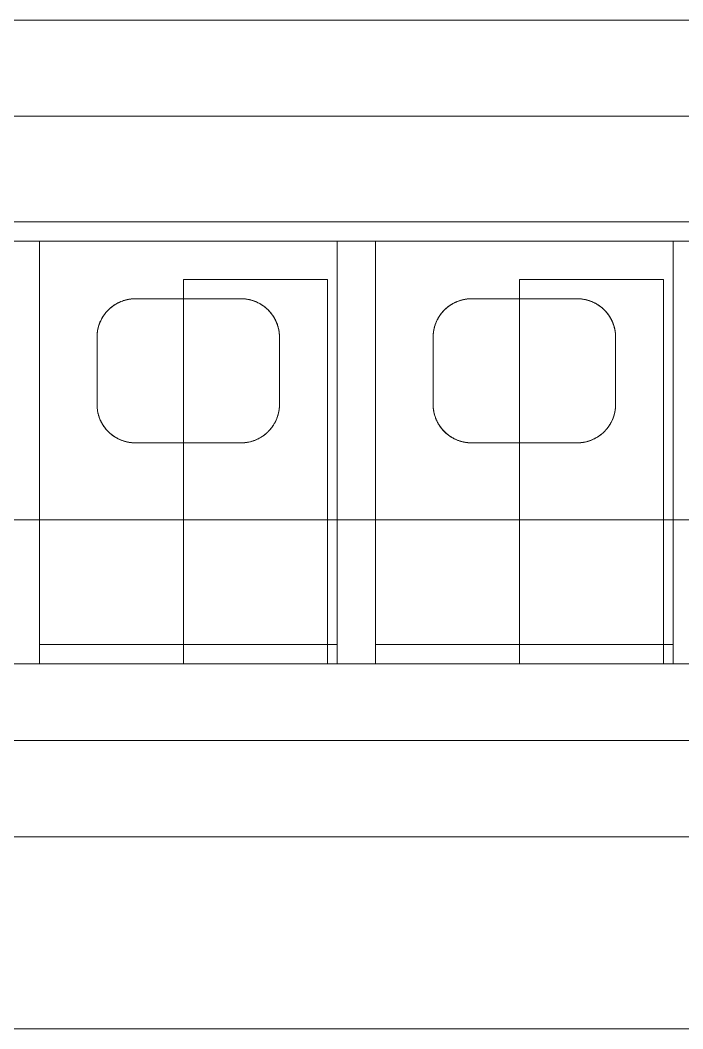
# Paper-space layout 'Presentación1' of a CAD drawing. Header units: millimetres. Extents: x 455 to 3402, y 15 to 1454.
# Drawn here: x 3157.21 to 3180.21, y 1336.63 to 1371.63 of the extents above; entities that cross this region are included whole.
import ezdxf

# ---------------------------------------------------------------- set-up
doc = ezdxf.new("R2010")
doc.units = ezdxf.units.MM

psp = doc.layouts.new('Presentación1')

# ---------------------------------------------------------------- linework, layer by layer
at = {"color": 7, "linetype": 'Continuous', "lineweight": 15}
for p, q in [((3264.878, 1371.629, -679.023), (3144.878, 1371.629, -679.023)), ((3264.878, 1368.295, -679.023), (3144.878, 1368.295, -679.023)), ((3264.878, 1364.629, -679.023), (3144.878, 1364.629, -679.023)), ((3192.878, 1363.962, -679.023), (3144.878, 1363.962, -679.023)), ((3168.211, 1363.962, -679.023), (3157.878, 1363.962, -679.023)), ((3157.878, 1363.962, -679.023), (3157.878, 1349.962, -679.023)), ((3157.878, 1349.962, -679.023), (3157.878, 1363.962, -679.023)), ((3157.878, 1349.295, -679.023), (3157.878, 1363.962, -679.023)), ((3168.211, 1349.962, -679.023), (3168.211, 1363.962, -679.023)), ((3168.211, 1363.962, -679.023), (3168.211, 1349.962, -679.023)), ((3168.211, 1349.295, -679.023), (3168.211, 1363.962, -679.023)), ((3169.544, 1363.962, -679.023), (3169.544, 1349.962, -679.023)), ((3179.878, 1363.962, -679.023), (3169.544, 1363.962, -679.023)), ((3169.544, 1349.962, -679.023), (3169.544, 1363.962, -679.023)), ((3169.544, 1349.295, -679.023), (3169.544, 1363.962, -679.023)), ((3179.878, 1349.962, -679.023), (3179.878, 1363.962, -679.023)), ((3179.878, 1363.962, -679.023), (3179.878, 1349.962, -679.023)), ((3179.878, 1349.295, -679.023), (3179.878, 1363.962, -679.023)), ((3162.878, 1362.629, -679.023), (3162.878, 1349.295, -679.023)), ((3167.878, 1362.629, -679.023), (3162.878, 1362.629, -679.023)), ((3167.878, 1349.295, -679.023), (3167.878, 1362.629, -679.023)), ((3174.544, 1362.629, -679.023), (3174.544, 1349.295, -679.023)), ((3179.544, 1362.629, -679.023), (3174.544, 1362.629, -679.023)), ((3179.544, 1349.295, -679.023), (3179.544, 1362.629, -679.023)), ((3164.878, 1361.962, -679.023), (3161.211, 1361.962, -679.023)), ((3176.544, 1361.962, -679.023), (3172.878, 1361.962, -679.023)), ((3159.878, 1360.629, -679.023), (3159.878, 1358.295, -679.023)), ((3159.878, 1360.629, -679.023), (3159.878, 1358.295, -679.023)), ((3159.878, 1360.629, -679.023), (3159.878, 1358.295, -679.023)), ((3159.878, 1360.629, -679.023), (3159.878, 1358.295, -679.023)), ((3166.211, 1358.295, -679.023), (3166.211, 1360.629, -679.023)), ((3166.211, 1358.295, -679.023), (3166.211, 1360.629, -679.023)), ((3166.211, 1358.295, -679.023), (3166.211, 1360.629, -679.023)), ((3166.211, 1358.295, -679.023), (3166.211, 1360.629, -679.023)), ((3171.544, 1360.629, -679.023), (3171.544, 1358.295, -679.023)), ((3171.544, 1360.629, -679.023), (3171.544, 1358.295, -679.023)), ((3171.544, 1360.629, -679.023), (3171.544, 1358.295, -679.023)), ((3171.544, 1360.629, -679.023), (3171.544, 1358.295, -679.023)), ((3177.878, 1358.295, -679.023), (3177.878, 1360.629, -679.023)), ((3177.878, 1358.295, -679.023), (3177.878, 1360.629, -679.023)), ((3177.878, 1358.295, -679.023), (3177.878, 1360.629, -679.023)), ((3177.878, 1358.295, -679.023), (3177.878, 1360.629, -679.023)), ((3161.211, 1356.962, -679.023), (3164.878, 1356.962, -679.023)), ((3172.878, 1356.962, -679.023), (3176.544, 1356.962, -679.023)), ((3264.878, 1354.286, -679.023), (3144.878, 1354.286, -679.023)), ((3168.211, 1349.962, -679.023), (3157.878, 1349.962, -679.023)), ((3157.878, 1349.962, -679.023), (3157.878, 1349.295, -679.023)), ((3157.878, 1349.295, -679.023), (3157.878, 1349.962, -679.023)), ((3168.211, 1349.295, -679.023), (3168.211, 1349.962, -679.023)), ((3168.211, 1349.962, -679.023), (3168.211, 1349.295, -679.023)), ((3179.878, 1349.962, -679.023), (3169.544, 1349.962, -679.023)), ((3169.544, 1349.962, -679.023), (3169.544, 1349.295, -679.023)), ((3169.544, 1349.295, -679.023), (3169.544, 1349.962, -679.023)), ((3179.878, 1349.295, -679.023), (3179.878, 1349.962, -679.023)), ((3179.878, 1349.962, -679.023), (3179.878, 1349.295, -679.023)), ((3156.211, 1349.295, -679.023), (3162.878, 1349.295, -679.023)), ((3168.211, 1349.295, -679.023), (3157.878, 1349.295, -679.023)), ((3162.878, 1349.295, -679.023), (3157.878, 1349.295, -679.023)), ((3167.878, 1349.295, -679.023), (3174.544, 1349.295, -679.023)), ((3168.211, 1349.295, -679.023), (3167.878, 1349.295, -679.023)), ((3179.878, 1349.295, -679.023), (3169.544, 1349.295, -679.023)), ((3174.544, 1349.295, -679.023), (3169.544, 1349.295, -679.023)), ((3179.544, 1349.295, -679.023), (3186.211, 1349.295, -679.023)), ((3179.878, 1349.295, -679.023), (3179.544, 1349.295, -679.023)), ((3264.878, 1346.629, -679.023), (3144.878, 1346.629, -679.023)), ((3264.878, 1343.295, -679.023), (3144.878, 1343.295, -679.023)), ((3264.878, 1336.629, -679.023), (3144.878, 1336.629, -679.023))]:
    psp.add_line(p, q, dxfattribs=at)
for points, knots in [([(3161.211, 1361.962, -679.023), (3161.19, 1361.962, -679.023), (3161.147, 1361.961, -679.023), (3161.083, 1361.956, -679.023), (3161.019, 1361.949, -679.023), (3160.949, 1361.937, -679.023), (3160.872, 1361.919, -679.023), (3160.789, 1361.895, -679.023), (3160.709, 1361.865, -679.023), (3160.629, 1361.829, -679.023), (3160.551, 1361.788, -679.023), (3160.475, 1361.742, -679.023), (3160.403, 1361.69, -679.023), (3160.331, 1361.632, -679.023), (3160.261, 1361.566, -679.023), (3160.193, 1361.492, -679.023), (3160.132, 1361.414, -679.023), (3160.085, 1361.343, -679.023), (3160.048, 1361.282, -679.023), (3160.021, 1361.231, -679.023), (3159.996, 1361.179, -679.023), (3159.974, 1361.126, -679.023), (3159.953, 1361.072, -679.023), (3159.935, 1361.017, -679.023), (3159.92, 1360.962, -679.023), (3159.905, 1360.902, -679.023), (3159.894, 1360.837, -679.023), (3159.885, 1360.768, -679.023), (3159.879, 1360.699, -679.023), (3159.878, 1360.652, -679.023), (3159.878, 1360.629, -679.023)], [0, 0, 0, 0, 0.0270872, 0.0542761, 0.0817756, 0.1093768, 0.1463604, 0.1835751, 0.221474, 0.2595878, 0.3001223, 0.3408787, 0.3822689, 0.4238543, 0.4720473, 0.5204936, 0.5696627, 0.6190551, 0.6482371, 0.6774196, 0.7067629, 0.7361058, 0.7659272, 0.7957491, 0.825726, 0.8557027, 0.8916122, 0.9275873, 0.9637602, 1, 1, 1, 1]), ([(3161.211, 1361.962, -679.023), (3161.206, 1361.962, -679.023), (3161.171, 1361.962, -679.023), (3161.106, 1361.959, -679.023), (3161.017, 1361.949, -679.023), (3160.928, 1361.933, -679.023), (3160.842, 1361.911, -679.023), (3160.759, 1361.884, -679.023), (3160.679, 1361.852, -679.023), (3160.601, 1361.815, -679.023), (3160.524, 1361.773, -679.023), (3160.448, 1361.724, -679.023), (3160.375, 1361.668, -679.023), (3160.305, 1361.609, -679.023), (3160.237, 1361.541, -679.023), (3160.171, 1361.465, -679.023), (3160.109, 1361.381, -679.023), (3160.053, 1361.293, -679.023), (3160.012, 1361.213, -679.023), (3159.981, 1361.145, -679.023), (3159.959, 1361.089, -679.023), (3159.94, 1361.032, -679.023), (3159.923, 1360.974, -679.023), (3159.908, 1360.915, -679.023), (3159.897, 1360.855, -679.023), (3159.888, 1360.794, -679.023), (3159.88, 1360.719, -679.023), (3159.879, 1360.664, -679.023), (3159.878, 1360.629, -679.023)], [0, 0, 0, 0, 0.006836, 0.044526, 0.08249, 0.121293, 0.160375, 0.19802, 0.235886, 0.274398, 0.313113, 0.355867, 0.398847, 0.442478, 0.486308, 0.537813, 0.589589, 0.642149, 0.694955, 0.725872, 0.75679, 0.787885, 0.81898, 0.850615, 0.882249, 0.914064, 0.945878, 1, 1, 1, 1]), ([(3161.211, 1361.962, -679.023), (3161.182, 1361.962, -679.023), (3161.125, 1361.961, -679.023), (3161.038, 1361.952, -679.023), (3160.952, 1361.938, -679.023), (3160.868, 1361.918, -679.023), (3160.787, 1361.894, -679.023), (3160.709, 1361.865, -679.023), (3160.634, 1361.831, -679.023), (3160.568, 1361.798, -679.023), (3160.513, 1361.765, -679.023), (3160.467, 1361.735, -679.023), (3160.422, 1361.704, -679.023), (3160.378, 1361.671, -679.023), (3160.336, 1361.636, -679.023), (3160.296, 1361.599, -679.023), (3160.257, 1361.561, -679.023), (3160.218, 1361.519, -679.023), (3160.178, 1361.472, -679.023), (3160.138, 1361.421, -679.023), (3160.101, 1361.369, -679.023), (3160.067, 1361.314, -679.023), (3160.035, 1361.258, -679.023), (3160.006, 1361.2, -679.023), (3159.98, 1361.141, -679.023), (3159.957, 1361.084, -679.023), (3159.938, 1361.027, -679.023), (3159.922, 1360.972, -679.023), (3159.909, 1360.917, -679.023), (3159.898, 1360.861, -679.023), (3159.889, 1360.803, -679.023), (3159.883, 1360.746, -679.023), (3159.879, 1360.687, -679.023), (3159.878, 1360.648, -679.023), (3159.878, 1360.629, -679.023)], [0, 0, 0, 0, 0.036113, 0.072489, 0.109676, 0.147131, 0.183107, 0.219295, 0.256088, 0.293068, 0.318434, 0.3438, 0.369361, 0.394922, 0.421031, 0.447142, 0.473414, 0.499688, 0.531752, 0.563819, 0.596123, 0.628428, 0.661428, 0.694429, 0.727647, 0.760865, 0.79039, 0.819915, 0.849583, 0.879252, 0.909363, 0.939474, 0.969737, 1, 1, 1, 1]), ([(3161.211, 1361.962, -679.023), (3161.183, 1361.962, -679.023), (3161.127, 1361.961, -679.023), (3161.044, 1361.952, -679.023), (3160.961, 1361.939, -679.023), (3160.879, 1361.921, -679.023), (3160.799, 1361.898, -679.023), (3160.72, 1361.869, -679.023), (3160.642, 1361.836, -679.023), (3160.566, 1361.797, -679.023), (3160.494, 1361.754, -679.023), (3160.431, 1361.711, -679.023), (3160.378, 1361.67, -679.023), (3160.332, 1361.632, -679.023), (3160.289, 1361.592, -679.023), (3160.248, 1361.551, -679.023), (3160.208, 1361.508, -679.023), (3160.17, 1361.463, -679.023), (3160.135, 1361.417, -679.023), (3160.102, 1361.37, -679.023), (3160.071, 1361.322, -679.023), (3160.043, 1361.273, -679.023), (3160.017, 1361.223, -679.023), (3159.993, 1361.172, -679.023), (3159.971, 1361.12, -679.023), (3159.951, 1361.067, -679.023), (3159.934, 1361.013, -679.023), (3159.916, 1360.95, -679.023), (3159.9, 1360.878, -679.023), (3159.887, 1360.796, -679.023), (3159.879, 1360.713, -679.023), (3159.878, 1360.657, -679.023), (3159.878, 1360.629, -679.023)], [0, 0, 0, 0, 0.035104, 0.070451, 0.105777, 0.141335, 0.177575, 0.214032, 0.251915, 0.290003, 0.328679, 0.367534, 0.39555, 0.423565, 0.451795, 0.480026, 0.508861, 0.537698, 0.566715, 0.595732, 0.624343, 0.652953, 0.681712, 0.710471, 0.739668, 0.768865, 0.798204, 0.827542, 0.870383, 0.913331, 0.956609, 1, 1, 1, 1]), ([(3166.211, 1360.629, -679.023), (3166.211, 1360.652, -679.023), (3166.21, 1360.697, -679.023), (3166.205, 1360.765, -679.023), (3166.196, 1360.834, -679.023), (3166.184, 1360.902, -679.023), (3166.167, 1360.97, -679.023), (3166.148, 1361.038, -679.023), (3166.124, 1361.105, -679.023), (3166.097, 1361.17, -679.023), (3166.067, 1361.232, -679.023), (3166.035, 1361.293, -679.023), (3165.999, 1361.352, -679.023), (3165.959, 1361.41, -679.023), (3165.915, 1361.467, -679.023), (3165.868, 1361.523, -679.023), (3165.816, 1361.577, -679.023), (3165.756, 1361.633, -679.023), (3165.686, 1361.691, -679.023), (3165.617, 1361.739, -679.023), (3165.56, 1361.775, -679.023), (3165.514, 1361.801, -679.023), (3165.467, 1361.825, -679.023), (3165.42, 1361.847, -679.023), (3165.371, 1361.868, -679.023), (3165.322, 1361.886, -679.023), (3165.271, 1361.903, -679.023), (3165.219, 1361.918, -679.023), (3165.166, 1361.931, -679.023), (3165.111, 1361.942, -679.023), (3165.055, 1361.951, -679.023), (3164.997, 1361.957, -679.023), (3164.938, 1361.961, -679.023), (3164.898, 1361.962, -679.023), (3164.878, 1361.962, -679.023)], [0, 0, 0, 0, 0.035373, 0.070809, 0.106434, 0.142123, 0.17855, 0.215047, 0.251755, 0.288537, 0.323141, 0.35781, 0.392686, 0.427635, 0.463466, 0.499386, 0.535594, 0.571906, 0.618057, 0.664469, 0.688108, 0.71179, 0.735604, 0.759466, 0.782532, 0.805646, 0.828912, 0.852231, 0.876189, 0.900212, 0.924435, 0.948728, 0.974322, 1, 1, 1, 1]), ([(3166.211, 1360.629, -679.023), (3166.211, 1360.655, -679.023), (3166.21, 1360.706, -679.023), (3166.203, 1360.784, -679.023), (3166.192, 1360.861, -679.023), (3166.176, 1360.934, -679.023), (3166.158, 1361.002, -679.023), (3166.138, 1361.066, -679.023), (3166.114, 1361.13, -679.023), (3166.087, 1361.193, -679.023), (3166.056, 1361.255, -679.023), (3166.021, 1361.317, -679.023), (3165.982, 1361.377, -679.023), (3165.944, 1361.431, -679.023), (3165.906, 1361.478, -679.023), (3165.871, 1361.519, -679.023), (3165.834, 1361.558, -679.023), (3165.795, 1361.597, -679.023), (3165.753, 1361.635, -679.023), (3165.709, 1361.672, -679.023), (3165.663, 1361.707, -679.023), (3165.606, 1361.746, -679.023), (3165.536, 1361.79, -679.023), (3165.451, 1361.834, -679.023), (3165.376, 1361.866, -679.023), (3165.313, 1361.889, -679.023), (3165.252, 1361.909, -679.023), (3165.173, 1361.93, -679.023), (3165.094, 1361.945, -679.023), (3165.029, 1361.954, -679.023), (3164.979, 1361.959, -679.023), (3164.928, 1361.962, -679.023), (3164.895, 1361.962, -679.023), (3164.878, 1361.962, -679.023)], [0, 0, 0, 0, 0.040084, 0.0802595, 0.1207118, 0.1612574, 0.195897, 0.2305966, 0.2654803, 0.3004277, 0.3361269, 0.3718993, 0.4079022, 0.4439881, 0.4702825, 0.4966127, 0.5230554, 0.5495376, 0.5764918, 0.603495, 0.6306482, 0.6578562, 0.7006178, 0.7436322, 0.7875099, 0.8096, 0.8317329, 0.8729141, 0.9144194, 0.935692, 0.9570123, 0.9784808, 1, 1, 1, 1]), ([(3166.211, 1360.629, -679.023), (3166.211, 1360.653, -679.023), (3166.21, 1360.702, -679.023), (3166.204, 1360.775, -679.023), (3166.194, 1360.847, -679.023), (3166.18, 1360.917, -679.023), (3166.163, 1360.985, -679.023), (3166.144, 1361.049, -679.023), (3166.121, 1361.113, -679.023), (3166.094, 1361.176, -679.023), (3166.064, 1361.239, -679.023), (3166.03, 1361.301, -679.023), (3165.993, 1361.362, -679.023), (3165.955, 1361.416, -679.023), (3165.918, 1361.463, -679.023), (3165.883, 1361.505, -679.023), (3165.846, 1361.546, -679.023), (3165.807, 1361.586, -679.023), (3165.765, 1361.624, -679.023), (3165.721, 1361.662, -679.023), (3165.675, 1361.698, -679.023), (3165.618, 1361.738, -679.023), (3165.549, 1361.782, -679.023), (3165.466, 1361.827, -679.023), (3165.392, 1361.86, -679.023), (3165.33, 1361.883, -679.023), (3165.283, 1361.899, -679.023), (3165.236, 1361.913, -679.023), (3165.188, 1361.926, -679.023), (3165.139, 1361.937, -679.023), (3165.089, 1361.946, -679.023), (3165.038, 1361.953, -679.023), (3164.986, 1361.958, -679.023), (3164.934, 1361.961, -679.023), (3164.897, 1361.962, -679.023), (3164.879, 1361.962, -679.023), (3164.878, 1361.962, -679.023)], [0, 0, 0, 0, 0.037763, 0.075603, 0.113668, 0.15181, 0.186615, 0.221477, 0.256518, 0.29162, 0.327442, 0.363334, 0.399446, 0.435634, 0.462442, 0.489284, 0.516239, 0.543232, 0.570699, 0.598214, 0.625882, 0.653607, 0.695877, 0.73839, 0.781735, 0.803555, 0.825419, 0.846546, 0.867716, 0.889028, 0.910387, 0.932323, 0.954317, 0.976488, 0.998718, 1, 1, 1, 1]), ([(3166.211, 1360.629, -679.023), (3166.211, 1360.651, -679.023), (3166.21, 1360.697, -679.023), (3166.205, 1360.764, -679.023), (3166.196, 1360.831, -679.023), (3166.184, 1360.899, -679.023), (3166.168, 1360.966, -679.023), (3166.149, 1361.033, -679.023), (3166.126, 1361.099, -679.023), (3166.1, 1361.163, -679.023), (3166.07, 1361.226, -679.023), (3166.038, 1361.287, -679.023), (3166.002, 1361.347, -679.023), (3165.962, 1361.406, -679.023), (3165.918, 1361.464, -679.023), (3165.87, 1361.52, -679.023), (3165.818, 1361.575, -679.023), (3165.758, 1361.631, -679.023), (3165.688, 1361.689, -679.023), (3165.621, 1361.737, -679.023), (3165.564, 1361.773, -679.023), (3165.519, 1361.798, -679.023), (3165.473, 1361.823, -679.023), (3165.415, 1361.85, -679.023), (3165.345, 1361.879, -679.023), (3165.26, 1361.907, -679.023), (3165.172, 1361.93, -679.023), (3165.095, 1361.945, -679.023), (3165.031, 1361.954, -679.023), (3164.98, 1361.959, -679.023), (3164.929, 1361.962, -679.023), (3164.895, 1361.962, -679.023), (3164.878, 1361.962, -679.023)], [0, 0, 0, 0, 0.034981, 0.070021, 0.105242, 0.140523, 0.176496, 0.212533, 0.248767, 0.285068, 0.320205, 0.355407, 0.390813, 0.426292, 0.462645, 0.499086, 0.535813, 0.572644, 0.618453, 0.66451, 0.687958, 0.711446, 0.735062, 0.758725, 0.796952, 0.835412, 0.874663, 0.914214, 0.935526, 0.95689, 0.978418, 1, 1, 1, 1]), ([(3172.878, 1361.962, -679.023), (3172.872, 1361.962, -679.023), (3172.837, 1361.962, -679.023), (3172.773, 1361.959, -679.023), (3172.684, 1361.949, -679.023), (3172.595, 1361.933, -679.023), (3172.508, 1361.911, -679.023), (3172.425, 1361.884, -679.023), (3172.345, 1361.852, -679.023), (3172.268, 1361.815, -679.023), (3172.191, 1361.773, -679.023), (3172.115, 1361.724, -679.023), (3172.041, 1361.668, -679.023), (3171.972, 1361.609, -679.023), (3171.904, 1361.541, -679.023), (3171.838, 1361.465, -679.023), (3171.775, 1361.381, -679.023), (3171.72, 1361.293, -679.023), (3171.679, 1361.213, -679.023), (3171.648, 1361.145, -679.023), (3171.626, 1361.089, -679.023), (3171.606, 1361.032, -679.023), (3171.589, 1360.974, -679.023), (3171.575, 1360.915, -679.023), (3171.563, 1360.855, -679.023), (3171.554, 1360.794, -679.023), (3171.546, 1360.719, -679.023), (3171.545, 1360.664, -679.023), (3171.544, 1360.629, -679.023)], [0, 0, 0, 0, 0.006836, 0.044526, 0.08249, 0.121293, 0.160375, 0.19802, 0.235886, 0.274398, 0.313113, 0.355867, 0.398847, 0.442478, 0.486308, 0.537813, 0.589589, 0.642149, 0.694955, 0.725872, 0.75679, 0.787885, 0.81898, 0.850615, 0.882249, 0.914064, 0.945878, 1, 1, 1, 1]), ([(3172.878, 1361.962, -679.023), (3172.857, 1361.962, -679.023), (3172.814, 1361.961, -679.023), (3172.75, 1361.956, -679.023), (3172.686, 1361.949, -679.023), (3172.615, 1361.937, -679.023), (3172.538, 1361.919, -679.023), (3172.456, 1361.895, -679.023), (3172.375, 1361.865, -679.023), (3172.296, 1361.829, -679.023), (3172.218, 1361.788, -679.023), (3172.142, 1361.742, -679.023), (3172.069, 1361.69, -679.023), (3171.998, 1361.632, -679.023), (3171.928, 1361.566, -679.023), (3171.86, 1361.492, -679.023), (3171.799, 1361.414, -679.023), (3171.751, 1361.343, -679.023), (3171.715, 1361.282, -679.023), (3171.688, 1361.231, -679.023), (3171.663, 1361.179, -679.023), (3171.64, 1361.126, -679.023), (3171.62, 1361.072, -679.023), (3171.602, 1361.017, -679.023), (3171.586, 1360.962, -679.023), (3171.572, 1360.902, -679.023), (3171.56, 1360.837, -679.023), (3171.551, 1360.768, -679.023), (3171.546, 1360.699, -679.023), (3171.545, 1360.652, -679.023), (3171.544, 1360.629, -679.023)], [0, 0, 0, 0, 0.0270872, 0.0542761, 0.0817756, 0.1093768, 0.1463604, 0.1835751, 0.221474, 0.2595878, 0.3001223, 0.3408787, 0.3822689, 0.4238543, 0.4720473, 0.5204936, 0.5696627, 0.6190551, 0.6482371, 0.6774196, 0.7067629, 0.7361058, 0.7659272, 0.7957491, 0.825726, 0.8557027, 0.8916122, 0.9275873, 0.9637602, 1, 1, 1, 1]), ([(3172.878, 1361.962, -679.023), (3172.849, 1361.962, -679.023), (3172.791, 1361.961, -679.023), (3172.705, 1361.952, -679.023), (3172.619, 1361.938, -679.023), (3172.535, 1361.918, -679.023), (3172.454, 1361.894, -679.023), (3172.376, 1361.865, -679.023), (3172.3, 1361.831, -679.023), (3172.235, 1361.798, -679.023), (3172.18, 1361.765, -679.023), (3172.133, 1361.735, -679.023), (3172.089, 1361.704, -679.023), (3172.045, 1361.671, -679.023), (3172.003, 1361.636, -679.023), (3171.963, 1361.599, -679.023), (3171.924, 1361.561, -679.023), (3171.884, 1361.519, -679.023), (3171.845, 1361.472, -679.023), (3171.805, 1361.421, -679.023), (3171.768, 1361.369, -679.023), (3171.734, 1361.314, -679.023), (3171.702, 1361.258, -679.023), (3171.673, 1361.2, -679.023), (3171.646, 1361.141, -679.023), (3171.624, 1361.084, -679.023), (3171.605, 1361.027, -679.023), (3171.589, 1360.972, -679.023), (3171.576, 1360.917, -679.023), (3171.564, 1360.861, -679.023), (3171.556, 1360.803, -679.023), (3171.549, 1360.746, -679.023), (3171.545, 1360.687, -679.023), (3171.545, 1360.648, -679.023), (3171.544, 1360.629, -679.023)], [0, 0, 0, 0, 0.036113, 0.072489, 0.109676, 0.147131, 0.183107, 0.219295, 0.256088, 0.293068, 0.318434, 0.3438, 0.369361, 0.394922, 0.421031, 0.447142, 0.473414, 0.499688, 0.531752, 0.563819, 0.596123, 0.628428, 0.661428, 0.694429, 0.727647, 0.760865, 0.79039, 0.819915, 0.849583, 0.879252, 0.909363, 0.939474, 0.969737, 1, 1, 1, 1]), ([(3172.878, 1361.962, -679.023), (3172.85, 1361.962, -679.023), (3172.794, 1361.961, -679.023), (3172.71, 1361.952, -679.023), (3172.628, 1361.939, -679.023), (3172.546, 1361.921, -679.023), (3172.466, 1361.898, -679.023), (3172.386, 1361.869, -679.023), (3172.309, 1361.836, -679.023), (3172.233, 1361.797, -679.023), (3172.16, 1361.754, -679.023), (3172.098, 1361.711, -679.023), (3172.044, 1361.67, -679.023), (3171.999, 1361.632, -679.023), (3171.956, 1361.592, -679.023), (3171.914, 1361.551, -679.023), (3171.875, 1361.508, -679.023), (3171.837, 1361.463, -679.023), (3171.802, 1361.417, -679.023), (3171.769, 1361.37, -679.023), (3171.738, 1361.322, -679.023), (3171.71, 1361.273, -679.023), (3171.684, 1361.223, -679.023), (3171.66, 1361.172, -679.023), (3171.638, 1361.12, -679.023), (3171.618, 1361.067, -679.023), (3171.601, 1361.013, -679.023), (3171.583, 1360.95, -679.023), (3171.567, 1360.878, -679.023), (3171.554, 1360.796, -679.023), (3171.546, 1360.713, -679.023), (3171.545, 1360.657, -679.023), (3171.544, 1360.629, -679.023)], [0, 0, 0, 0, 0.035104, 0.070451, 0.105777, 0.141335, 0.177575, 0.214032, 0.251915, 0.290003, 0.328679, 0.367534, 0.39555, 0.423565, 0.451795, 0.480026, 0.508861, 0.537698, 0.566715, 0.595732, 0.624343, 0.652953, 0.681712, 0.710471, 0.739668, 0.768865, 0.798204, 0.827542, 0.870383, 0.913331, 0.956609, 1, 1, 1, 1]), ([(3177.878, 1360.629, -679.023), (3177.877, 1360.655, -679.023), (3177.876, 1360.706, -679.023), (3177.869, 1360.784, -679.023), (3177.858, 1360.861, -679.023), (3177.843, 1360.934, -679.023), (3177.825, 1361.002, -679.023), (3177.805, 1361.066, -679.023), (3177.781, 1361.13, -679.023), (3177.753, 1361.193, -679.023), (3177.722, 1361.255, -679.023), (3177.687, 1361.317, -679.023), (3177.649, 1361.377, -679.023), (3177.61, 1361.431, -679.023), (3177.573, 1361.478, -679.023), (3177.538, 1361.519, -679.023), (3177.501, 1361.558, -679.023), (3177.462, 1361.597, -679.023), (3177.42, 1361.635, -679.023), (3177.376, 1361.672, -679.023), (3177.33, 1361.707, -679.023), (3177.273, 1361.746, -679.023), (3177.203, 1361.79, -679.023), (3177.118, 1361.834, -679.023), (3177.043, 1361.866, -679.023), (3176.98, 1361.889, -679.023), (3176.918, 1361.909, -679.023), (3176.84, 1361.93, -679.023), (3176.761, 1361.945, -679.023), (3176.695, 1361.954, -679.023), (3176.646, 1361.959, -679.023), (3176.595, 1361.962, -679.023), (3176.561, 1361.962, -679.023), (3176.544, 1361.962, -679.023)], [0, 0, 0, 0, 0.040084, 0.0802595, 0.1207118, 0.1612574, 0.195897, 0.2305966, 0.2654803, 0.3004277, 0.3361269, 0.3718993, 0.4079022, 0.4439881, 0.4702825, 0.4966127, 0.5230554, 0.5495376, 0.5764918, 0.603495, 0.6306482, 0.6578562, 0.7006178, 0.7436322, 0.7875099, 0.8096, 0.8317329, 0.8729141, 0.9144194, 0.935692, 0.9570123, 0.9784808, 1, 1, 1, 1]), ([(3177.878, 1360.629, -679.023), (3177.877, 1360.652, -679.023), (3177.877, 1360.697, -679.023), (3177.871, 1360.765, -679.023), (3177.863, 1360.834, -679.023), (3177.85, 1360.902, -679.023), (3177.834, 1360.97, -679.023), (3177.814, 1361.038, -679.023), (3177.791, 1361.105, -679.023), (3177.764, 1361.17, -679.023), (3177.734, 1361.232, -679.023), (3177.701, 1361.293, -679.023), (3177.665, 1361.352, -679.023), (3177.626, 1361.41, -679.023), (3177.582, 1361.467, -679.023), (3177.534, 1361.523, -679.023), (3177.483, 1361.577, -679.023), (3177.423, 1361.633, -679.023), (3177.352, 1361.691, -679.023), (3177.284, 1361.739, -679.023), (3177.226, 1361.775, -679.023), (3177.181, 1361.801, -679.023), (3177.134, 1361.825, -679.023), (3177.086, 1361.847, -679.023), (3177.038, 1361.868, -679.023), (3176.989, 1361.886, -679.023), (3176.938, 1361.903, -679.023), (3176.886, 1361.918, -679.023), (3176.833, 1361.931, -679.023), (3176.778, 1361.942, -679.023), (3176.722, 1361.951, -679.023), (3176.664, 1361.957, -679.023), (3176.605, 1361.961, -679.023), (3176.565, 1361.962, -679.023), (3176.544, 1361.962, -679.023)], [0, 0, 0, 0, 0.035373, 0.070809, 0.106434, 0.142123, 0.17855, 0.215047, 0.251755, 0.288537, 0.323141, 0.35781, 0.392686, 0.427635, 0.463466, 0.499386, 0.535594, 0.571906, 0.618057, 0.664469, 0.688108, 0.71179, 0.735604, 0.759466, 0.782532, 0.805646, 0.828912, 0.852231, 0.876189, 0.900212, 0.924435, 0.948728, 0.974322, 1, 1, 1, 1]), ([(3177.878, 1360.629, -679.023), (3177.877, 1360.653, -679.023), (3177.877, 1360.702, -679.023), (3177.87, 1360.775, -679.023), (3177.86, 1360.847, -679.023), (3177.847, 1360.917, -679.023), (3177.83, 1360.985, -679.023), (3177.81, 1361.049, -679.023), (3177.787, 1361.113, -679.023), (3177.761, 1361.176, -679.023), (3177.731, 1361.239, -679.023), (3177.697, 1361.301, -679.023), (3177.659, 1361.362, -679.023), (3177.622, 1361.416, -679.023), (3177.585, 1361.463, -679.023), (3177.55, 1361.505, -679.023), (3177.513, 1361.546, -679.023), (3177.474, 1361.586, -679.023), (3177.432, 1361.624, -679.023), (3177.388, 1361.662, -679.023), (3177.342, 1361.698, -679.023), (3177.285, 1361.738, -679.023), (3177.216, 1361.782, -679.023), (3177.133, 1361.827, -679.023), (3177.059, 1361.86, -679.023), (3176.997, 1361.883, -679.023), (3176.95, 1361.899, -679.023), (3176.903, 1361.913, -679.023), (3176.855, 1361.926, -679.023), (3176.806, 1361.937, -679.023), (3176.756, 1361.946, -679.023), (3176.705, 1361.953, -679.023), (3176.653, 1361.958, -679.023), (3176.6, 1361.961, -679.023), (3176.564, 1361.962, -679.023), (3176.545, 1361.962, -679.023), (3176.544, 1361.962, -679.023)], [0, 0, 0, 0, 0.037763, 0.075603, 0.113668, 0.15181, 0.186615, 0.221477, 0.256518, 0.29162, 0.327442, 0.363334, 0.399446, 0.435634, 0.462442, 0.489284, 0.516239, 0.543232, 0.570699, 0.598214, 0.625882, 0.653607, 0.695877, 0.73839, 0.781735, 0.803555, 0.825419, 0.846546, 0.867716, 0.889028, 0.910387, 0.932323, 0.954317, 0.976488, 0.998718, 1, 1, 1, 1]), ([(3177.878, 1360.629, -679.023), (3177.877, 1360.651, -679.023), (3177.877, 1360.697, -679.023), (3177.871, 1360.764, -679.023), (3177.863, 1360.831, -679.023), (3177.851, 1360.899, -679.023), (3177.835, 1360.966, -679.023), (3177.816, 1361.033, -679.023), (3177.793, 1361.099, -679.023), (3177.767, 1361.163, -679.023), (3177.737, 1361.226, -679.023), (3177.705, 1361.287, -679.023), (3177.669, 1361.347, -679.023), (3177.629, 1361.406, -679.023), (3177.585, 1361.464, -679.023), (3177.537, 1361.52, -679.023), (3177.485, 1361.575, -679.023), (3177.425, 1361.631, -679.023), (3177.355, 1361.689, -679.023), (3177.288, 1361.737, -679.023), (3177.23, 1361.773, -679.023), (3177.186, 1361.798, -679.023), (3177.139, 1361.823, -679.023), (3177.082, 1361.85, -679.023), (3177.011, 1361.879, -679.023), (3176.927, 1361.907, -679.023), (3176.839, 1361.93, -679.023), (3176.762, 1361.945, -679.023), (3176.698, 1361.954, -679.023), (3176.647, 1361.959, -679.023), (3176.596, 1361.962, -679.023), (3176.562, 1361.962, -679.023), (3176.544, 1361.962, -679.023)], [0, 0, 0, 0, 0.034981, 0.070021, 0.105242, 0.140523, 0.176496, 0.212533, 0.248767, 0.285068, 0.320205, 0.355407, 0.390813, 0.426292, 0.462645, 0.499086, 0.535813, 0.572644, 0.618453, 0.66451, 0.687958, 0.711446, 0.735062, 0.758725, 0.796952, 0.835412, 0.874663, 0.914214, 0.935526, 0.95689, 0.978418, 1, 1, 1, 1]), ([(3159.878, 1358.295, -679.023), (3159.878, 1358.266, -679.023), (3159.879, 1358.207, -679.023), (3159.889, 1358.118, -679.023), (3159.904, 1358.029, -679.023), (3159.923, 1357.949, -679.023), (3159.944, 1357.879, -679.023), (3159.965, 1357.819, -679.023), (3159.989, 1357.76, -679.023), (3160.017, 1357.701, -679.023), (3160.048, 1357.643, -679.023), (3160.082, 1357.585, -679.023), (3160.12, 1357.528, -679.023), (3160.159, 1357.476, -679.023), (3160.199, 1357.427, -679.023), (3160.239, 1357.382, -679.023), (3160.282, 1357.338, -679.023), (3160.328, 1357.296, -679.023), (3160.377, 1357.255, -679.023), (3160.428, 1357.216, -679.023), (3160.481, 1357.179, -679.023), (3160.534, 1357.146, -679.023), (3160.586, 1357.117, -679.023), (3160.636, 1357.092, -679.023), (3160.687, 1357.069, -679.023), (3160.74, 1357.048, -679.023), (3160.795, 1357.028, -679.023), (3160.851, 1357.011, -679.023), (3160.908, 1356.997, -679.023), (3160.967, 1356.984, -679.023), (3161.026, 1356.975, -679.023), (3161.087, 1356.967, -679.023), (3161.149, 1356.963, -679.023), (3161.19, 1356.962, -679.023), (3161.211, 1356.962, -679.023)], [0, 0, 0, 0, 0.045325, 0.090807, 0.136782, 0.18293, 0.214656, 0.246442, 0.278413, 0.310449, 0.343242, 0.37611, 0.409208, 0.442387, 0.471364, 0.500397, 0.529612, 0.558889, 0.588913, 0.619007, 0.64933, 0.679732, 0.705344, 0.731005, 0.756821, 0.782693, 0.809189, 0.835745, 0.862486, 0.889292, 0.916789, 0.944358, 0.972143, 1, 1, 1, 1]), ([(3159.878, 1358.295, -679.023), (3159.878, 1358.275, -679.023), (3159.879, 1358.235, -679.023), (3159.883, 1358.175, -679.023), (3159.89, 1358.114, -679.023), (3159.899, 1358.053, -679.023), (3159.912, 1357.992, -679.023), (3159.928, 1357.931, -679.023), (3159.947, 1357.871, -679.023), (3159.968, 1357.811, -679.023), (3159.992, 1357.753, -679.023), (3160.019, 1357.697, -679.023), (3160.049, 1357.641, -679.023), (3160.081, 1357.586, -679.023), (3160.117, 1357.532, -679.023), (3160.156, 1357.479, -679.023), (3160.199, 1357.427, -679.023), (3160.242, 1357.379, -679.023), (3160.285, 1357.335, -679.023), (3160.329, 1357.295, -679.023), (3160.375, 1357.256, -679.023), (3160.424, 1357.219, -679.023), (3160.475, 1357.183, -679.023), (3160.528, 1357.15, -679.023), (3160.583, 1357.119, -679.023), (3160.638, 1357.091, -679.023), (3160.69, 1357.068, -679.023), (3160.741, 1357.047, -679.023), (3160.793, 1357.029, -679.023), (3160.847, 1357.012, -679.023), (3160.901, 1356.998, -679.023), (3160.957, 1356.986, -679.023), (3161.014, 1356.976, -679.023), (3161.076, 1356.969, -679.023), (3161.141, 1356.963, -679.023), (3161.188, 1356.963, -679.023), (3161.211, 1356.962, -679.023)], [0, 0, 0, 0, 0.0308406, 0.0617305, 0.0927709, 0.1238629, 0.1555534, 0.1873005, 0.2192241, 0.2512091, 0.2820502, 0.3129496, 0.3440299, 0.3751732, 0.4070559, 0.4390117, 0.471193, 0.5034549, 0.531553, 0.5597073, 0.5880373, 0.6164285, 0.6455385, 0.6747183, 0.704116, 0.7335913, 0.7584964, 0.7834514, 0.8085532, 0.8337073, 0.8594549, 0.8852582, 0.9112349, 0.9372727, 0.968584, 1, 1, 1, 1]), ([(3159.878, 1358.295, -679.023), (3159.878, 1358.276, -679.023), (3159.879, 1358.236, -679.023), (3159.883, 1358.177, -679.023), (3159.889, 1358.118, -679.023), (3159.899, 1358.058, -679.023), (3159.911, 1357.998, -679.023), (3159.926, 1357.938, -679.023), (3159.944, 1357.879, -679.023), (3159.965, 1357.821, -679.023), (3159.988, 1357.764, -679.023), (3160.014, 1357.708, -679.023), (3160.042, 1357.653, -679.023), (3160.073, 1357.599, -679.023), (3160.108, 1357.546, -679.023), (3160.145, 1357.493, -679.023), (3160.186, 1357.442, -679.023), (3160.227, 1357.395, -679.023), (3160.269, 1357.351, -679.023), (3160.312, 1357.31, -679.023), (3160.356, 1357.272, -679.023), (3160.403, 1357.234, -679.023), (3160.453, 1357.198, -679.023), (3160.504, 1357.164, -679.023), (3160.558, 1357.133, -679.023), (3160.611, 1357.105, -679.023), (3160.662, 1357.08, -679.023), (3160.713, 1357.058, -679.023), (3160.764, 1357.039, -679.023), (3160.817, 1357.021, -679.023), (3160.872, 1357.006, -679.023), (3160.927, 1356.992, -679.023), (3160.984, 1356.981, -679.023), (3161.05, 1356.971, -679.023), (3161.126, 1356.964, -679.023), (3161.183, 1356.963, -679.023), (3161.211, 1356.962, -679.023)], [0, 0, 0, 0, 0.030054, 0.060156, 0.090404, 0.120703, 0.151583, 0.182518, 0.213624, 0.24479, 0.274845, 0.304955, 0.335241, 0.365586, 0.396637, 0.427758, 0.459092, 0.4905, 0.518199, 0.545951, 0.57387, 0.601848, 0.630502, 0.659221, 0.688142, 0.717134, 0.742269, 0.767451, 0.792779, 0.818157, 0.844109, 0.870116, 0.89629, 0.922522, 0.961168, 1, 1, 1, 1]), ([(3159.878, 1358.295, -679.023), (3159.878, 1358.265, -679.023), (3159.88, 1358.204, -679.023), (3159.889, 1358.113, -679.023), (3159.905, 1358.021, -679.023), (3159.925, 1357.941, -679.023), (3159.947, 1357.871, -679.023), (3159.968, 1357.812, -679.023), (3159.992, 1357.754, -679.023), (3160.019, 1357.696, -679.023), (3160.05, 1357.639, -679.023), (3160.084, 1357.583, -679.023), (3160.121, 1357.527, -679.023), (3160.159, 1357.476, -679.023), (3160.198, 1357.428, -679.023), (3160.238, 1357.383, -679.023), (3160.28, 1357.341, -679.023), (3160.324, 1357.299, -679.023), (3160.372, 1357.259, -679.023), (3160.421, 1357.221, -679.023), (3160.473, 1357.184, -679.023), (3160.525, 1357.152, -679.023), (3160.575, 1357.123, -679.023), (3160.625, 1357.098, -679.023), (3160.675, 1357.074, -679.023), (3160.728, 1357.052, -679.023), (3160.782, 1357.033, -679.023), (3160.837, 1357.015, -679.023), (3160.893, 1357, -679.023), (3160.953, 1356.987, -679.023), (3161.015, 1356.976, -679.023), (3161.08, 1356.968, -679.023), (3161.145, 1356.963, -679.023), (3161.189, 1356.962, -679.023), (3161.211, 1356.962, -679.023)], [0, 0, 0, 0, 0.0462556, 0.0926874, 0.1396723, 0.1868514, 0.2177893, 0.2487854, 0.2799631, 0.3112033, 0.3431804, 0.3752286, 0.4075006, 0.4398491, 0.4681871, 0.4965804, 0.5251447, 0.5537692, 0.5830912, 0.6124816, 0.6420809, 0.6717529, 0.6973548, 0.7230043, 0.7488062, 0.774657, 0.801105, 0.8276108, 0.8542901, 0.8810283, 0.9105632, 0.9401787, 0.970047, 1, 1, 1, 1]), ([(3164.878, 1356.962, -679.023), (3164.907, 1356.963, -679.023), (3164.966, 1356.964, -679.023), (3165.058, 1356.973, -679.023), (3165.153, 1356.99, -679.023), (3165.25, 1357.014, -679.023), (3165.347, 1357.046, -679.023), (3165.44, 1357.085, -679.023), (3165.53, 1357.131, -679.023), (3165.615, 1357.183, -679.023), (3165.697, 1357.242, -679.023), (3165.775, 1357.307, -679.023), (3165.848, 1357.379, -679.023), (3165.916, 1357.457, -679.023), (3165.978, 1357.54, -679.023), (3166.025, 1357.614, -679.023), (3166.059, 1357.677, -679.023), (3166.084, 1357.726, -679.023), (3166.106, 1357.776, -679.023), (3166.126, 1357.827, -679.023), (3166.145, 1357.879, -679.023), (3166.161, 1357.931, -679.023), (3166.175, 1357.985, -679.023), (3166.187, 1358.042, -679.023), (3166.198, 1358.102, -679.023), (3166.205, 1358.166, -679.023), (3166.21, 1358.231, -679.023), (3166.211, 1358.274, -679.023), (3166.211, 1358.295, -679.023)], [0, 0, 0, 0, 0.03956, 0.0793344, 0.1242558, 0.1694826, 0.215658, 0.2621492, 0.3080862, 0.3543131, 0.4014247, 0.448824, 0.4980044, 0.547483, 0.5978544, 0.648515, 0.6755889, 0.7026636, 0.7298993, 0.7571358, 0.7848586, 0.8125813, 0.8404625, 0.8683443, 0.9011051, 0.9339279, 0.9669334, 1, 1, 1, 1]), ([(3164.878, 1356.962, -679.023), (3164.901, 1356.962, -679.023), (3164.947, 1356.963, -679.023), (3165.015, 1356.969, -679.023), (3165.084, 1356.978, -679.023), (3165.163, 1356.992, -679.023), (3165.25, 1357.014, -679.023), (3165.345, 1357.045, -679.023), (3165.438, 1357.084, -679.023), (3165.528, 1357.13, -679.023), (3165.614, 1357.182, -679.023), (3165.696, 1357.241, -679.023), (3165.773, 1357.306, -679.023), (3165.847, 1357.378, -679.023), (3165.915, 1357.455, -679.023), (3165.978, 1357.539, -679.023), (3166.034, 1357.628, -679.023), (3166.075, 1357.707, -679.023), (3166.105, 1357.772, -679.023), (3166.125, 1357.824, -679.023), (3166.144, 1357.877, -679.023), (3166.161, 1357.93, -679.023), (3166.175, 1357.984, -679.023), (3166.187, 1358.039, -679.023), (3166.196, 1358.095, -679.023), (3166.204, 1358.156, -679.023), (3166.21, 1358.223, -679.023), (3166.211, 1358.271, -679.023), (3166.211, 1358.295, -679.023)], [0, 0, 0, 0, 0.0308502, 0.0617997, 0.0930588, 0.1244197, 0.1693592, 0.2146008, 0.2607633, 0.3072344, 0.3537776, 0.4006115, 0.4483246, 0.4963245, 0.5465878, 0.5971544, 0.6486269, 0.7003928, 0.7281586, 0.7559246, 0.7838572, 0.8117899, 0.8402251, 0.8686602, 0.8972597, 0.9258598, 0.9628869, 1, 1, 1, 1]), ([(3164.878, 1356.962, -679.023), (3164.899, 1356.962, -679.023), (3164.941, 1356.963, -679.023), (3165.004, 1356.968, -679.023), (3165.067, 1356.975, -679.023), (3165.142, 1356.988, -679.023), (3165.229, 1357.008, -679.023), (3165.327, 1357.039, -679.023), (3165.423, 1357.077, -679.023), (3165.516, 1357.123, -679.023), (3165.605, 1357.176, -679.023), (3165.689, 1357.235, -679.023), (3165.768, 1357.301, -679.023), (3165.843, 1357.374, -679.023), (3165.912, 1357.452, -679.023), (3165.976, 1357.537, -679.023), (3166.032, 1357.626, -679.023), (3166.074, 1357.705, -679.023), (3166.104, 1357.77, -679.023), (3166.124, 1357.821, -679.023), (3166.143, 1357.873, -679.023), (3166.159, 1357.926, -679.023), (3166.174, 1357.98, -679.023), (3166.186, 1358.034, -679.023), (3166.195, 1358.089, -679.023), (3166.204, 1358.151, -679.023), (3166.21, 1358.22, -679.023), (3166.211, 1358.27, -679.023), (3166.211, 1358.295, -679.023)], [0, 0, 0, 0, 0.028571, 0.057217, 0.08609, 0.115041, 0.161429, 0.208131, 0.255809, 0.303813, 0.351303, 0.3991, 0.447827, 0.496862, 0.547189, 0.597826, 0.649405, 0.701291, 0.728599, 0.755906, 0.78338, 0.810855, 0.838833, 0.866812, 0.894956, 0.923099, 0.961499, 1, 1, 1, 1]), ([(3164.878, 1356.962, -679.023), (3164.905, 1356.963, -679.023), (3164.961, 1356.964, -679.023), (3165.05, 1356.972, -679.023), (3165.145, 1356.988, -679.023), (3165.245, 1357.012, -679.023), (3165.344, 1357.045, -679.023), (3165.439, 1357.085, -679.023), (3165.531, 1357.132, -679.023), (3165.619, 1357.185, -679.023), (3165.702, 1357.246, -679.023), (3165.781, 1357.313, -679.023), (3165.855, 1357.386, -679.023), (3165.923, 1357.466, -679.023), (3165.985, 1357.55, -679.023), (3166.032, 1357.626, -679.023), (3166.065, 1357.688, -679.023), (3166.097, 1357.754, -679.023), (3166.125, 1357.821, -679.023), (3166.149, 1357.891, -679.023), (3166.164, 1357.943, -679.023), (3166.178, 1357.997, -679.023), (3166.189, 1358.053, -679.023), (3166.199, 1358.111, -679.023), (3166.206, 1358.172, -679.023), (3166.21, 1358.234, -679.023), (3166.211, 1358.275, -679.023), (3166.211, 1358.295, -679.023)], [0, 0, 0, 0, 0.037637, 0.075447, 0.121842, 0.168556, 0.216261, 0.2643, 0.311412, 0.35883, 0.407184, 0.455847, 0.505449, 0.555362, 0.606207, 0.657358, 0.684173, 0.710989, 0.764936, 0.79241, 0.819883, 0.847517, 0.875152, 0.906227, 0.937357, 0.968652, 1, 1, 1, 1]), ([(3171.544, 1358.295, -679.023), (3171.545, 1358.275, -679.023), (3171.545, 1358.235, -679.023), (3171.549, 1358.175, -679.023), (3171.556, 1358.114, -679.023), (3171.566, 1358.053, -679.023), (3171.579, 1357.992, -679.023), (3171.595, 1357.931, -679.023), (3171.613, 1357.871, -679.023), (3171.635, 1357.811, -679.023), (3171.659, 1357.753, -679.023), (3171.686, 1357.697, -679.023), (3171.715, 1357.641, -679.023), (3171.748, 1357.586, -679.023), (3171.784, 1357.532, -679.023), (3171.823, 1357.479, -679.023), (3171.865, 1357.427, -679.023), (3171.908, 1357.379, -679.023), (3171.952, 1357.335, -679.023), (3171.996, 1357.295, -679.023), (3172.042, 1357.256, -679.023), (3172.09, 1357.219, -679.023), (3172.141, 1357.183, -679.023), (3172.195, 1357.15, -679.023), (3172.25, 1357.119, -679.023), (3172.304, 1357.091, -679.023), (3172.357, 1357.068, -679.023), (3172.408, 1357.047, -679.023), (3172.46, 1357.029, -679.023), (3172.513, 1357.012, -679.023), (3172.568, 1356.998, -679.023), (3172.624, 1356.986, -679.023), (3172.681, 1356.976, -679.023), (3172.742, 1356.969, -679.023), (3172.808, 1356.963, -679.023), (3172.854, 1356.963, -679.023), (3172.878, 1356.962, -679.023)], [0, 0, 0, 0, 0.0308406, 0.0617305, 0.0927709, 0.1238629, 0.1555534, 0.1873005, 0.2192241, 0.2512091, 0.2820502, 0.3129496, 0.3440299, 0.3751732, 0.4070559, 0.4390117, 0.471193, 0.5034549, 0.531553, 0.5597073, 0.5880373, 0.6164285, 0.6455385, 0.6747183, 0.704116, 0.7335913, 0.7584964, 0.7834514, 0.8085532, 0.8337073, 0.8594549, 0.8852582, 0.9112349, 0.9372727, 0.968584, 1, 1, 1, 1]), ([(3171.544, 1358.295, -679.023), (3171.545, 1358.266, -679.023), (3171.546, 1358.207, -679.023), (3171.555, 1358.118, -679.023), (3171.57, 1358.029, -679.023), (3171.589, 1357.949, -679.023), (3171.61, 1357.879, -679.023), (3171.632, 1357.819, -679.023), (3171.656, 1357.76, -679.023), (3171.684, 1357.701, -679.023), (3171.715, 1357.643, -679.023), (3171.749, 1357.585, -679.023), (3171.786, 1357.528, -679.023), (3171.826, 1357.476, -679.023), (3171.866, 1357.427, -679.023), (3171.906, 1357.382, -679.023), (3171.949, 1357.338, -679.023), (3171.995, 1357.296, -679.023), (3172.043, 1357.255, -679.023), (3172.094, 1357.216, -679.023), (3172.148, 1357.179, -679.023), (3172.201, 1357.146, -679.023), (3172.252, 1357.117, -679.023), (3172.302, 1357.092, -679.023), (3172.354, 1357.069, -679.023), (3172.407, 1357.048, -679.023), (3172.461, 1357.028, -679.023), (3172.517, 1357.011, -679.023), (3172.575, 1356.997, -679.023), (3172.633, 1356.984, -679.023), (3172.693, 1356.975, -679.023), (3172.754, 1356.967, -679.023), (3172.816, 1356.963, -679.023), (3172.857, 1356.962, -679.023), (3172.878, 1356.962, -679.023)], [0, 0, 0, 0, 0.045325, 0.090807, 0.136782, 0.18293, 0.214656, 0.246442, 0.278413, 0.310449, 0.343242, 0.37611, 0.409208, 0.442387, 0.471364, 0.500397, 0.529612, 0.558889, 0.588913, 0.619007, 0.64933, 0.679732, 0.705344, 0.731005, 0.756821, 0.782693, 0.809189, 0.835745, 0.862486, 0.889292, 0.916789, 0.944358, 0.972143, 1, 1, 1, 1]), ([(3171.544, 1358.295, -679.023), (3171.545, 1358.276, -679.023), (3171.545, 1358.236, -679.023), (3171.549, 1358.177, -679.023), (3171.556, 1358.118, -679.023), (3171.565, 1358.058, -679.023), (3171.577, 1357.998, -679.023), (3171.593, 1357.938, -679.023), (3171.611, 1357.879, -679.023), (3171.631, 1357.821, -679.023), (3171.655, 1357.764, -679.023), (3171.68, 1357.708, -679.023), (3171.709, 1357.653, -679.023), (3171.74, 1357.599, -679.023), (3171.775, 1357.546, -679.023), (3171.812, 1357.493, -679.023), (3171.853, 1357.442, -679.023), (3171.894, 1357.395, -679.023), (3171.936, 1357.351, -679.023), (3171.979, 1357.31, -679.023), (3172.023, 1357.272, -679.023), (3172.07, 1357.234, -679.023), (3172.119, 1357.198, -679.023), (3172.171, 1357.164, -679.023), (3172.224, 1357.133, -679.023), (3172.277, 1357.105, -679.023), (3172.329, 1357.08, -679.023), (3172.379, 1357.058, -679.023), (3172.431, 1357.039, -679.023), (3172.484, 1357.021, -679.023), (3172.538, 1357.006, -679.023), (3172.594, 1356.992, -679.023), (3172.65, 1356.981, -679.023), (3172.716, 1356.971, -679.023), (3172.792, 1356.964, -679.023), (3172.849, 1356.963, -679.023), (3172.878, 1356.962, -679.023)], [0, 0, 0, 0, 0.030054, 0.060156, 0.090404, 0.120703, 0.151583, 0.182518, 0.213624, 0.24479, 0.274845, 0.304955, 0.335241, 0.365586, 0.396637, 0.427758, 0.459092, 0.4905, 0.518199, 0.545951, 0.57387, 0.601848, 0.630502, 0.659221, 0.688142, 0.717134, 0.742269, 0.767451, 0.792779, 0.818157, 0.844109, 0.870116, 0.89629, 0.922522, 0.961168, 1, 1, 1, 1]), ([(3171.544, 1358.295, -679.023), (3171.545, 1358.265, -679.023), (3171.546, 1358.204, -679.023), (3171.556, 1358.113, -679.023), (3171.572, 1358.021, -679.023), (3171.592, 1357.941, -679.023), (3171.613, 1357.871, -679.023), (3171.635, 1357.812, -679.023), (3171.659, 1357.754, -679.023), (3171.686, 1357.696, -679.023), (3171.717, 1357.639, -679.023), (3171.75, 1357.583, -679.023), (3171.787, 1357.527, -679.023), (3171.826, 1357.476, -679.023), (3171.865, 1357.428, -679.023), (3171.905, 1357.383, -679.023), (3171.947, 1357.341, -679.023), (3171.991, 1357.299, -679.023), (3172.038, 1357.259, -679.023), (3172.088, 1357.221, -679.023), (3172.14, 1357.184, -679.023), (3172.191, 1357.152, -679.023), (3172.242, 1357.123, -679.023), (3172.291, 1357.098, -679.023), (3172.342, 1357.074, -679.023), (3172.394, 1357.052, -679.023), (3172.448, 1357.033, -679.023), (3172.504, 1357.015, -679.023), (3172.56, 1357, -679.023), (3172.619, 1356.987, -679.023), (3172.681, 1356.976, -679.023), (3172.746, 1356.968, -679.023), (3172.812, 1356.963, -679.023), (3172.856, 1356.962, -679.023), (3172.878, 1356.962, -679.023)], [0, 0, 0, 0, 0.0462556, 0.0926874, 0.1396723, 0.1868514, 0.2177893, 0.2487854, 0.2799631, 0.3112033, 0.3431804, 0.3752286, 0.4075006, 0.4398491, 0.4681871, 0.4965804, 0.5251447, 0.5537692, 0.5830912, 0.6124816, 0.6420809, 0.6717529, 0.6973548, 0.7230043, 0.7488062, 0.774657, 0.801105, 0.8276108, 0.8542901, 0.8810283, 0.9105632, 0.9401787, 0.970047, 1, 1, 1, 1]), ([(3176.544, 1356.962, -679.023), (3176.567, 1356.962, -679.023), (3176.613, 1356.963, -679.023), (3176.682, 1356.969, -679.023), (3176.751, 1356.978, -679.023), (3176.829, 1356.992, -679.023), (3176.916, 1357.014, -679.023), (3177.011, 1357.045, -679.023), (3177.104, 1357.084, -679.023), (3177.194, 1357.13, -679.023), (3177.281, 1357.182, -679.023), (3177.362, 1357.241, -679.023), (3177.44, 1357.306, -679.023), (3177.513, 1357.378, -679.023), (3177.582, 1357.455, -679.023), (3177.644, 1357.539, -679.023), (3177.7, 1357.628, -679.023), (3177.742, 1357.707, -679.023), (3177.771, 1357.772, -679.023), (3177.792, 1357.824, -679.023), (3177.811, 1357.877, -679.023), (3177.827, 1357.93, -679.023), (3177.841, 1357.984, -679.023), (3177.853, 1358.039, -679.023), (3177.863, 1358.095, -679.023), (3177.871, 1358.156, -679.023), (3177.877, 1358.223, -679.023), (3177.877, 1358.271, -679.023), (3177.878, 1358.295, -679.023)], [0, 0, 0, 0, 0.0308502, 0.0617997, 0.0930588, 0.1244197, 0.1693592, 0.2146008, 0.2607633, 0.3072344, 0.3537776, 0.4006115, 0.4483246, 0.4963245, 0.5465878, 0.5971544, 0.6486269, 0.7003928, 0.7281586, 0.7559246, 0.7838572, 0.8117899, 0.8402251, 0.8686602, 0.8972597, 0.9258598, 0.9628869, 1, 1, 1, 1]), ([(3176.544, 1356.962, -679.023), (3176.574, 1356.963, -679.023), (3176.633, 1356.964, -679.023), (3176.724, 1356.973, -679.023), (3176.819, 1356.99, -679.023), (3176.917, 1357.014, -679.023), (3177.013, 1357.046, -679.023), (3177.107, 1357.085, -679.023), (3177.196, 1357.131, -679.023), (3177.282, 1357.183, -679.023), (3177.364, 1357.242, -679.023), (3177.442, 1357.307, -679.023), (3177.515, 1357.379, -679.023), (3177.583, 1357.457, -679.023), (3177.645, 1357.54, -679.023), (3177.692, 1357.614, -679.023), (3177.726, 1357.677, -679.023), (3177.75, 1357.726, -679.023), (3177.773, 1357.776, -679.023), (3177.793, 1357.827, -679.023), (3177.811, 1357.879, -679.023), (3177.828, 1357.931, -679.023), (3177.841, 1357.985, -679.023), (3177.854, 1358.042, -679.023), (3177.864, 1358.102, -679.023), (3177.872, 1358.166, -679.023), (3177.877, 1358.231, -679.023), (3177.877, 1358.274, -679.023), (3177.878, 1358.295, -679.023)], [0, 0, 0, 0, 0.03956, 0.0793344, 0.1242558, 0.1694826, 0.215658, 0.2621492, 0.3080862, 0.3543131, 0.4014247, 0.448824, 0.4980044, 0.547483, 0.5978544, 0.648515, 0.6755889, 0.7026636, 0.7298993, 0.7571358, 0.7848586, 0.8125813, 0.8404625, 0.8683443, 0.9011051, 0.9339279, 0.9669334, 1, 1, 1, 1]), ([(3176.544, 1356.962, -679.023), (3176.565, 1356.962, -679.023), (3176.607, 1356.963, -679.023), (3176.671, 1356.968, -679.023), (3176.734, 1356.975, -679.023), (3176.809, 1356.988, -679.023), (3176.896, 1357.008, -679.023), (3176.994, 1357.039, -679.023), (3177.09, 1357.077, -679.023), (3177.183, 1357.123, -679.023), (3177.271, 1357.176, -679.023), (3177.355, 1357.235, -679.023), (3177.435, 1357.301, -679.023), (3177.51, 1357.374, -679.023), (3177.579, 1357.452, -679.023), (3177.642, 1357.537, -679.023), (3177.699, 1357.626, -679.023), (3177.741, 1357.705, -679.023), (3177.77, 1357.77, -679.023), (3177.791, 1357.821, -679.023), (3177.81, 1357.873, -679.023), (3177.826, 1357.926, -679.023), (3177.84, 1357.98, -679.023), (3177.852, 1358.034, -679.023), (3177.862, 1358.089, -679.023), (3177.87, 1358.151, -679.023), (3177.877, 1358.22, -679.023), (3177.877, 1358.27, -679.023), (3177.878, 1358.295, -679.023)], [0, 0, 0, 0, 0.028571, 0.057217, 0.08609, 0.115041, 0.161429, 0.208131, 0.255809, 0.303813, 0.351303, 0.3991, 0.447827, 0.496862, 0.547189, 0.597826, 0.649405, 0.701291, 0.728599, 0.755906, 0.78338, 0.810855, 0.838833, 0.866812, 0.894956, 0.923099, 0.961499, 1, 1, 1, 1]), ([(3176.544, 1356.962, -679.023), (3176.572, 1356.963, -679.023), (3176.628, 1356.964, -679.023), (3176.717, 1356.972, -679.023), (3176.812, 1356.988, -679.023), (3176.912, 1357.012, -679.023), (3177.01, 1357.045, -679.023), (3177.106, 1357.085, -679.023), (3177.198, 1357.132, -679.023), (3177.285, 1357.185, -679.023), (3177.369, 1357.246, -679.023), (3177.448, 1357.313, -679.023), (3177.522, 1357.386, -679.023), (3177.59, 1357.466, -679.023), (3177.652, 1357.55, -679.023), (3177.698, 1357.626, -679.023), (3177.732, 1357.688, -679.023), (3177.764, 1357.754, -679.023), (3177.792, 1357.821, -679.023), (3177.815, 1357.891, -679.023), (3177.831, 1357.943, -679.023), (3177.844, 1357.997, -679.023), (3177.856, 1358.053, -679.023), (3177.865, 1358.111, -679.023), (3177.873, 1358.172, -679.023), (3177.877, 1358.234, -679.023), (3177.878, 1358.275, -679.023), (3177.878, 1358.295, -679.023)], [0, 0, 0, 0, 0.037637, 0.075447, 0.121842, 0.168556, 0.216261, 0.2643, 0.311412, 0.35883, 0.407184, 0.455847, 0.505449, 0.555362, 0.606207, 0.657358, 0.684173, 0.710989, 0.764936, 0.79241, 0.819883, 0.847517, 0.875152, 0.906227, 0.937357, 0.968652, 1, 1, 1, 1])]:
    psp.add_open_spline(points, degree=3, knots=knots, dxfattribs=at)

doc.saveas('drawing.dxf')
